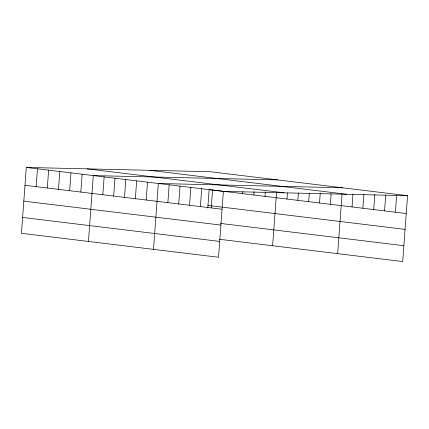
<?xml version="1.0" encoding="UTF-8"?>
<svg xmlns="http://www.w3.org/2000/svg" width="429" height="429" viewBox="0 0 429 429"><rect width="100%" height="100%" fill="white"/><g stroke="black" fill="none" stroke-linecap="round" stroke-linejoin="round"><path stroke-width="0.64" d="M407.55 195.688L210.457 171.734L26.287 167.444L21.45 233.312L218.543 257.266L223.38 191.398L407.55 195.688L402.713 261.556L219.417 239.28M36.143 186.636L37.457 168.801M47.313 187.999L48.622 170.163M58.483 189.355L59.792 171.52M69.654 190.712L70.962 172.876M80.818 192.069L82.132 174.233M88.46 241.457L93.297 175.59L277.472 179.88M102.826 194.745L104.14 176.909M113.669 196.058L114.977 178.223M124.507 197.378L125.82 179.542M135.35 198.697L136.658 180.861M146.187 200.011L147.501 182.175M153.502 249.362L158.339 183.494L342.508 187.784M167.868 202.649L169.176 184.813M178.711 203.963L180.019 186.127M189.548 205.282L190.857 187.446M200.391 206.601L201.7 188.765M207.792 208.033L209.148 189.57L406.242 213.524M211.229 207.915L212.537 190.079M242.653 193.645L242.798 191.661M253.823 195.002L254.065 191.699M264.993 196.359L265.331 191.736M272.635 245.747L276.549 192.428M287.001 199.035L287.435 193.088M297.839 200.348L298.375 193.082M308.682 201.668L309.309 193.082M319.519 202.987L320.249 193.077M330.362 204.301L331.134 193.731M337.671 253.652L342.026 194.391M352.037 206.939L352.96 194.385M362.88 208.253L363.899 194.38M373.718 209.572L374.833 194.38M384.561 210.891L385.725 195.034M395.399 212.205L396.611 195.694M149.683 170.318L346.771 194.273M87.066 168.86L284.154 192.814M26.287 167.444L223.38 191.398M207.985 205.421L405.078 229.376M24.979 185.28L222.066 209.234M220.581 223.429L403.877 245.704M23.815 201.131L220.903 225.086M22.614 217.46L219.707 241.414"/></g></svg>
